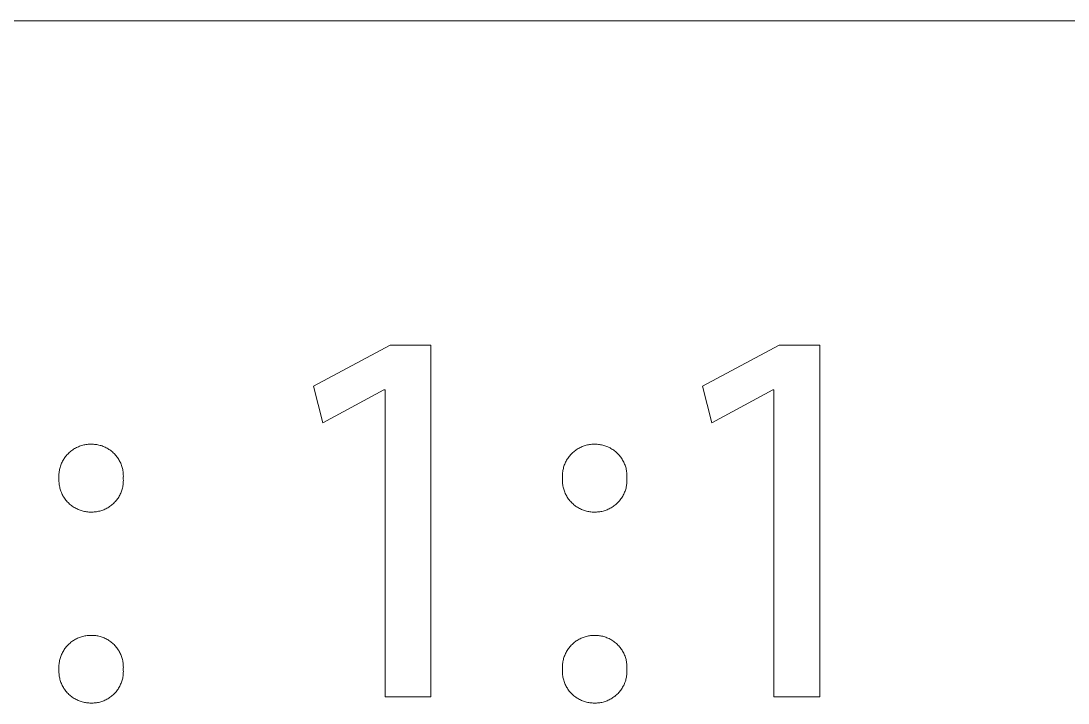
# Model space of a CAD drawing. Header units: millimetres. Extents: x 2840 to 6121, y 744 to 3036.
# Drawn here: x 5920.9 to 5984.4, y 886.1 to 927.5 of the extents above; entities that cross this region are included whole.
import ezdxf

# ---------------------------------------------------------------- set-up
doc = ezdxf.new("R2010")
doc.units = ezdxf.units.MM
doc.header["$MEASUREMENT"] = 0
doc.layers.add('Domyślny', color=7, linetype='Continuous', true_color=0x000000)

msp = doc.modelspace()

# ---------------------------------------------------------------- linework, layer by layer
at = {"layer": 'Domyślny', "color": 18, "lineweight": 15, "true_color": 0x000000}
for p, q in [((4880.999, 927.471), (6120.943, 927.471)), ((5938.635, 905.294), (5943.29, 907.785)), ((5943.29, 907.785), (5945.759, 907.785)), ((5945.759, 907.785), (5945.759, 886.436)), ((5962.238, 905.294), (5966.892, 907.785)), ((5966.892, 907.785), (5969.361, 907.785)), ((5969.361, 907.785), (5969.361, 886.436)), ((5939.193, 903.076), (5938.635, 905.294)), ((5942.907, 905.086), (5939.193, 903.076)), ((5942.973, 905.086), (5942.907, 905.086)), ((5942.973, 886.436), (5942.973, 905.086)), ((5962.795, 903.076), (5962.238, 905.294)), ((5966.51, 905.086), (5962.795, 903.076)), ((5966.575, 905.086), (5966.51, 905.086)), ((5966.575, 886.436), (5966.575, 905.086)), ((5924.197, 901.542), (5924.256, 901.573)), ((5924.256, 901.573), (5924.316, 901.602)), ((5924.316, 901.602), (5924.377, 901.629)), ((5924.377, 901.629), (5924.439, 901.654)), ((5924.439, 901.654), (5924.502, 901.676)), ((5924.502, 901.676), (5924.565, 901.697)), ((5924.565, 901.697), (5924.63, 901.715)), ((5924.63, 901.715), (5924.694, 901.731)), ((5924.694, 901.731), (5924.76, 901.744)), ((5924.76, 901.744), (5924.826, 901.756)), ((5924.826, 901.756), (5924.892, 901.765)), ((5924.892, 901.765), (5924.958, 901.772)), ((5924.958, 901.772), (5925.025, 901.777)), ((5925.025, 901.777), (5925.091, 901.779)), ((5925.091, 901.779), (5925.158, 901.779)), ((5925.158, 901.779), (5925.224, 901.778)), ((5925.224, 901.778), (5925.29, 901.775)), ((5925.29, 901.775), (5925.356, 901.77)), ((5925.356, 901.77), (5925.422, 901.763)), ((5925.422, 901.763), (5925.488, 901.753)), ((5925.488, 901.753), (5925.553, 901.741)), ((5925.553, 901.741), (5925.618, 901.727)), ((5925.618, 901.727), (5925.682, 901.71)), ((5925.682, 901.71), (5925.745, 901.692)), ((5925.745, 901.692), (5925.808, 901.671)), ((5925.808, 901.671), (5925.87, 901.648)), ((5925.87, 901.648), (5925.931, 901.623)), ((5925.931, 901.623), (5925.992, 901.596)), ((5925.992, 901.596), (5926.051, 901.567)), ((5926.051, 901.567), (5926.11, 901.535)), ((5954.752, 901.545), (5954.811, 901.576)), ((5954.811, 901.576), (5954.871, 901.605)), ((5954.871, 901.605), (5954.933, 901.632)), ((5954.933, 901.632), (5954.995, 901.656)), ((5954.995, 901.656), (5955.058, 901.678)), ((5955.058, 901.678), (5955.122, 901.699)), ((5955.122, 901.699), (5955.187, 901.717)), ((5955.187, 901.717), (5955.252, 901.732)), ((5955.252, 901.732), (5955.317, 901.746)), ((5955.317, 901.746), (5955.383, 901.757)), ((5955.383, 901.757), (5955.45, 901.766)), ((5955.45, 901.766), (5955.516, 901.773)), ((5955.516, 901.773), (5955.583, 901.777)), ((5955.583, 901.777), (5955.65, 901.779)), ((5955.65, 901.779), (5955.717, 901.779)), ((5955.717, 901.779), (5955.784, 901.778)), ((5955.784, 901.778), (5955.852, 901.774)), ((5955.852, 901.774), (5955.919, 901.768)), ((5955.919, 901.768), (5955.986, 901.76)), ((5955.986, 901.76), (5956.053, 901.75)), ((5956.053, 901.75), (5956.119, 901.737)), ((5956.119, 901.737), (5956.185, 901.722)), ((5956.185, 901.722), (5956.25, 901.704)), ((5956.25, 901.704), (5956.314, 901.685)), ((5956.314, 901.685), (5956.378, 901.663)), ((5956.378, 901.663), (5956.441, 901.639)), ((5956.441, 901.639), (5956.503, 901.612)), ((5956.503, 901.612), (5956.565, 901.584)), ((5956.565, 901.584), (5956.625, 901.553)), ((5923.514, 900.917), (5923.552, 900.972)), ((5923.552, 900.972), (5923.591, 901.026)), ((5923.591, 901.026), (5923.633, 901.078)), ((5923.633, 901.078), (5923.677, 901.129)), ((5923.677, 901.129), (5923.722, 901.178)), ((5923.722, 901.178), (5923.769, 901.225)), ((5923.769, 901.225), (5923.817, 901.271)), ((5923.817, 901.271), (5923.867, 901.315)), ((5923.867, 901.315), (5923.919, 901.358)), ((5923.919, 901.358), (5923.972, 901.399)), ((5923.972, 901.399), (5924.026, 901.437)), ((5924.026, 901.437), (5924.082, 901.474)), ((5924.082, 901.474), (5924.139, 901.509)), ((5924.139, 901.509), (5924.197, 901.542)), ((5926.11, 901.535), (5926.167, 901.502)), ((5926.167, 901.502), (5926.223, 901.467)), ((5926.223, 901.467), (5926.278, 901.43)), ((5926.278, 901.43), (5926.331, 901.391)), ((5926.331, 901.391), (5926.383, 901.35)), ((5926.383, 901.35), (5926.434, 901.308)), ((5926.434, 901.308), (5926.483, 901.263)), ((5926.483, 901.263), (5926.531, 901.217)), ((5926.531, 901.217), (5926.577, 901.17)), ((5926.577, 901.17), (5926.622, 901.121)), ((5926.622, 901.121), (5926.664, 901.07)), ((5926.664, 901.07), (5926.705, 901.018)), ((5926.705, 901.018), (5926.744, 900.965)), ((5926.744, 900.965), (5926.782, 900.91)), ((5954.028, 900.864), (5954.065, 900.921)), ((5954.065, 900.921), (5954.103, 900.975)), ((5954.103, 900.975), (5954.143, 901.029)), ((5954.143, 901.029), (5954.185, 901.081)), ((5954.185, 901.081), (5954.229, 901.132)), ((5954.229, 901.132), (5954.274, 901.181)), ((5954.274, 901.181), (5954.321, 901.229)), ((5954.321, 901.229), (5954.37, 901.275)), ((5954.37, 901.275), (5954.421, 901.319)), ((5954.421, 901.319), (5954.472, 901.361)), ((5954.472, 901.361), (5954.526, 901.402)), ((5954.526, 901.402), (5954.58, 901.441)), ((5954.58, 901.441), (5954.636, 901.477)), ((5954.636, 901.477), (5954.693, 901.512)), ((5954.693, 901.512), (5954.752, 901.545)), ((5956.625, 901.553), (5956.684, 901.521)), ((5956.684, 901.521), (5956.742, 901.486)), ((5956.742, 901.486), (5956.798, 901.449)), ((5956.798, 901.449), (5956.854, 901.411)), ((5956.854, 901.411), (5956.908, 901.37)), ((5956.908, 901.37), (5956.96, 901.328)), ((5956.96, 901.328), (5957.011, 901.284)), ((5957.011, 901.284), (5957.061, 901.238)), ((5957.061, 901.238), (5957.108, 901.19)), ((5957.108, 901.19), (5957.155, 901.141)), ((5957.155, 901.141), (5957.199, 901.09)), ((5957.199, 901.09), (5957.242, 901.038)), ((5957.242, 901.038), (5957.282, 900.984)), ((5957.282, 900.984), (5957.321, 900.929)), ((5957.321, 900.929), (5957.358, 900.872)), ((5923.23, 900.245), (5923.245, 900.31)), ((5923.245, 900.31), (5923.262, 900.374)), ((5923.262, 900.374), (5923.282, 900.438)), ((5923.282, 900.438), (5923.303, 900.501)), ((5923.303, 900.501), (5923.327, 900.564)), ((5923.327, 900.564), (5923.353, 900.625)), ((5923.353, 900.625), (5923.381, 900.686)), ((5923.381, 900.686), (5923.411, 900.745)), ((5923.411, 900.745), (5923.443, 900.804)), ((5923.443, 900.804), (5923.477, 900.861)), ((5923.477, 900.861), (5923.514, 900.917)), ((5926.782, 900.91), (5926.817, 900.854)), ((5926.817, 900.854), (5926.85, 900.797)), ((5926.85, 900.797), (5926.882, 900.739)), ((5926.882, 900.739), (5926.911, 900.679)), ((5926.911, 900.679), (5926.939, 900.619)), ((5926.939, 900.619), (5926.964, 900.558)), ((5926.964, 900.558), (5926.987, 900.496)), ((5926.987, 900.496), (5927.008, 900.433)), ((5927.008, 900.433), (5927.027, 900.369)), ((5927.027, 900.369), (5927.043, 900.305)), ((5927.043, 900.305), (5927.058, 900.241)), ((5953.779, 900.246), (5953.794, 900.312)), ((5953.794, 900.312), (5953.811, 900.376)), ((5953.811, 900.376), (5953.831, 900.44)), ((5953.831, 900.44), (5953.853, 900.504)), ((5953.853, 900.504), (5953.877, 900.566)), ((5953.877, 900.566), (5953.903, 900.628)), ((5953.903, 900.628), (5953.931, 900.689)), ((5953.931, 900.689), (5953.962, 900.748)), ((5953.962, 900.748), (5953.994, 900.807)), ((5953.994, 900.807), (5954.028, 900.864)), ((5957.358, 900.872), (5957.393, 900.815)), ((5957.393, 900.815), (5957.426, 900.756)), ((5957.426, 900.756), (5957.457, 900.696)), ((5957.457, 900.696), (5957.485, 900.635)), ((5957.485, 900.635), (5957.512, 900.572)), ((5957.512, 900.572), (5957.536, 900.51)), ((5957.536, 900.51), (5957.558, 900.446)), ((5957.558, 900.446), (5957.578, 900.381)), ((5957.578, 900.381), (5957.596, 900.316)), ((5957.596, 900.316), (5957.611, 900.251)), ((5923.187, 899.847), (5923.189, 899.914)), ((5923.188, 899.781), (5923.187, 899.847)), ((5923.191, 899.714), (5923.188, 899.781)), ((5923.189, 899.914), (5923.192, 899.981)), ((5923.189, 899.646), (5923.191, 899.714)), ((5923.192, 899.981), (5923.198, 900.047)), ((5923.198, 900.047), (5923.206, 900.113)), ((5923.206, 900.113), (5923.217, 900.179)), ((5923.217, 900.179), (5923.23, 900.245)), ((5927.058, 900.241), (5927.07, 900.176)), ((5927.07, 900.176), (5927.08, 900.11)), ((5927.08, 900.11), (5927.088, 900.045)), ((5927.088, 900.045), (5927.093, 899.979)), ((5927.096, 899.78), (5927.092, 899.714)), ((5927.092, 899.714), (5927.096, 899.647)), ((5927.093, 899.979), (5927.096, 899.912)), ((5927.096, 899.912), (5927.097, 899.846)), ((5927.097, 899.846), (5927.096, 899.78)), ((5953.735, 899.848), (5953.737, 899.915)), ((5953.736, 899.781), (5953.735, 899.848)), ((5953.739, 899.714), (5953.736, 899.781)), ((5953.736, 899.647), (5953.739, 899.714)), ((5953.737, 899.915), (5953.741, 899.982)), ((5953.741, 899.982), (5953.747, 900.048)), ((5953.747, 900.048), (5953.755, 900.115)), ((5953.755, 900.115), (5953.766, 900.181)), ((5953.766, 900.181), (5953.779, 900.246)), ((5957.611, 900.251), (5957.624, 900.184)), ((5957.624, 900.184), (5957.635, 900.118)), ((5957.635, 900.118), (5957.644, 900.051)), ((5957.644, 900.051), (5957.65, 899.984)), ((5957.65, 899.984), (5957.654, 899.916)), ((5957.654, 899.781), (5957.651, 899.714)), ((5957.651, 899.714), (5957.654, 899.647)), ((5957.654, 899.916), (5957.655, 899.849)), ((5957.655, 899.849), (5957.654, 899.781)), ((5923.188, 899.579), (5923.189, 899.646)), ((5923.19, 899.512), (5923.188, 899.579)), ((5923.194, 899.444), (5923.19, 899.512)), ((5923.2, 899.377), (5923.194, 899.444)), ((5923.209, 899.31), (5923.2, 899.377)), ((5923.22, 899.244), (5923.209, 899.31)), ((5923.234, 899.177), (5923.22, 899.244)), ((5923.249, 899.112), (5923.234, 899.177)), ((5923.267, 899.047), (5923.249, 899.112)), ((5923.288, 898.982), (5923.267, 899.047)), ((5927.026, 899.055), (5927.007, 898.991)), ((5927.043, 899.119), (5927.026, 899.055)), ((5927.057, 899.184), (5927.043, 899.119)), ((5927.07, 899.25), (5927.057, 899.184)), ((5927.08, 899.315), (5927.07, 899.25)), ((5927.088, 899.382), (5927.08, 899.315)), ((5927.093, 899.448), (5927.088, 899.382)), ((5927.096, 899.514), (5927.093, 899.448)), ((5927.096, 899.647), (5927.097, 899.581)), ((5927.097, 899.581), (5927.096, 899.514)), ((5953.736, 899.579), (5953.736, 899.647)), ((5953.737, 899.512), (5953.736, 899.579)), ((5953.741, 899.445), (5953.737, 899.512)), ((5953.748, 899.378), (5953.741, 899.445)), ((5953.756, 899.311), (5953.748, 899.378)), ((5953.767, 899.245), (5953.756, 899.311)), ((5953.781, 899.179), (5953.767, 899.245)), ((5953.796, 899.114), (5953.781, 899.179)), ((5953.814, 899.049), (5953.796, 899.114)), ((5953.834, 898.985), (5953.814, 899.049)), ((5957.579, 899.053), (5957.559, 898.989)), ((5957.596, 899.117), (5957.579, 899.053)), ((5957.611, 899.182), (5957.596, 899.117)), ((5957.624, 899.248), (5957.611, 899.182)), ((5957.635, 899.314), (5957.624, 899.248)), ((5957.643, 899.38), (5957.635, 899.314)), ((5957.65, 899.447), (5957.643, 899.38)), ((5957.653, 899.514), (5957.65, 899.447)), ((5957.655, 899.58), (5957.653, 899.514)), ((5957.654, 899.647), (5957.655, 899.58)), ((5923.31, 898.919), (5923.288, 898.982)), ((5923.335, 898.856), (5923.31, 898.919)), ((5923.362, 898.794), (5923.335, 898.856)), ((5923.391, 898.733), (5923.362, 898.794)), ((5923.422, 898.673), (5923.391, 898.733)), ((5923.455, 898.615), (5923.422, 898.673)), ((5923.49, 898.557), (5923.455, 898.615)), ((5923.527, 898.501), (5923.49, 898.557)), ((5923.566, 898.446), (5923.527, 898.501)), ((5923.607, 898.392), (5923.566, 898.446)), ((5923.65, 898.34), (5923.607, 898.392)), ((5926.699, 898.405), (5926.658, 898.353)), ((5926.739, 898.458), (5926.699, 898.405)), ((5926.777, 898.513), (5926.739, 898.458)), ((5926.813, 898.569), (5926.777, 898.513)), ((5926.847, 898.626), (5926.813, 898.569)), ((5926.879, 898.685), (5926.847, 898.626)), ((5926.909, 898.744), (5926.879, 898.685)), ((5926.936, 898.805), (5926.909, 898.744)), ((5926.962, 898.866), (5926.936, 898.805)), ((5926.985, 898.928), (5926.962, 898.866)), ((5927.007, 898.991), (5926.985, 898.928)), ((5953.856, 898.921), (5953.834, 898.985)), ((5953.881, 898.858), (5953.856, 898.921)), ((5953.907, 898.797), (5953.881, 898.858)), ((5953.936, 898.736), (5953.907, 898.797)), ((5953.967, 898.676), (5953.936, 898.736)), ((5954, 898.617), (5953.967, 898.676)), ((5954.035, 898.56), (5954, 898.617)), ((5954.072, 898.504), (5954.035, 898.56)), ((5954.111, 898.449), (5954.072, 898.504)), ((5954.152, 898.395), (5954.111, 898.449)), ((5954.194, 898.343), (5954.152, 898.395)), ((5957.246, 898.402), (5957.204, 898.35)), ((5957.287, 898.455), (5957.246, 898.402)), ((5957.325, 898.51), (5957.287, 898.455)), ((5957.361, 898.566), (5957.325, 898.51)), ((5957.396, 898.624), (5957.361, 898.566)), ((5957.428, 898.682), (5957.396, 898.624)), ((5957.459, 898.741), (5957.428, 898.682)), ((5957.487, 898.802), (5957.459, 898.741)), ((5957.513, 898.864), (5957.487, 898.802)), ((5957.537, 898.926), (5957.513, 898.864)), ((5957.559, 898.989), (5957.537, 898.926)), ((5923.695, 898.289), (5923.65, 898.34)), ((5923.741, 898.24), (5923.695, 898.289)), ((5923.789, 898.193), (5923.741, 898.24)), ((5923.839, 898.147), (5923.789, 898.193)), ((5923.89, 898.103), (5923.839, 898.147)), ((5923.943, 898.061), (5923.89, 898.103)), ((5923.997, 898.021), (5923.943, 898.061)), ((5924.053, 897.983), (5923.997, 898.021)), ((5924.11, 897.947), (5924.053, 897.983)), ((5924.168, 897.912), (5924.11, 897.947)), ((5924.227, 897.88), (5924.168, 897.912)), ((5924.287, 897.85), (5924.227, 897.88)), ((5924.349, 897.822), (5924.287, 897.85)), ((5924.411, 897.796), (5924.349, 897.822)), ((5924.474, 897.772), (5924.411, 897.796)), ((5924.538, 897.75), (5924.474, 897.772)), ((5924.603, 897.731), (5924.538, 897.75)), ((5925.791, 897.758), (5925.728, 897.738)), ((5925.854, 897.78), (5925.791, 897.758)), ((5925.916, 897.805), (5925.854, 897.78)), ((5925.977, 897.831), (5925.916, 897.805)), ((5926.037, 897.86), (5925.977, 897.831)), ((5926.096, 897.891), (5926.037, 897.86)), ((5926.154, 897.923), (5926.096, 897.891)), ((5926.211, 897.958), (5926.154, 897.923)), ((5926.266, 897.995), (5926.211, 897.958)), ((5926.32, 898.033), (5926.266, 897.995)), ((5926.373, 898.074), (5926.32, 898.033)), ((5926.425, 898.116), (5926.373, 898.074)), ((5926.475, 898.16), (5926.425, 898.116)), ((5926.523, 898.206), (5926.475, 898.16)), ((5926.57, 898.253), (5926.523, 898.206)), ((5926.615, 898.302), (5926.57, 898.253)), ((5926.658, 898.353), (5926.615, 898.302)), ((5954.239, 898.293), (5954.194, 898.343)), ((5954.285, 898.244), (5954.239, 898.293)), ((5954.332, 898.196), (5954.285, 898.244)), ((5954.382, 898.151), (5954.332, 898.196)), ((5954.433, 898.107), (5954.382, 898.151)), ((5954.485, 898.065), (5954.433, 898.107)), ((5954.539, 898.024), (5954.485, 898.065)), ((5954.594, 897.986), (5954.539, 898.024)), ((5954.651, 897.95), (5954.594, 897.986)), ((5954.709, 897.915), (5954.651, 897.95)), ((5954.768, 897.883), (5954.709, 897.915)), ((5954.828, 897.853), (5954.768, 897.883)), ((5954.889, 897.824), (5954.828, 897.853)), ((5954.951, 897.798), (5954.889, 897.824)), ((5955.014, 897.774), (5954.951, 897.798)), ((5955.077, 897.753), (5955.014, 897.774)), ((5955.142, 897.733), (5955.077, 897.753)), ((5956.331, 897.757), (5956.267, 897.737)), ((5956.394, 897.779), (5956.331, 897.757)), ((5956.456, 897.803), (5956.394, 897.779)), ((5956.518, 897.83), (5956.456, 897.803)), ((5956.578, 897.858), (5956.518, 897.83)), ((5956.638, 897.889), (5956.578, 897.858)), ((5956.696, 897.921), (5956.638, 897.889)), ((5956.753, 897.956), (5956.696, 897.921)), ((5956.809, 897.993), (5956.753, 897.956)), ((5956.864, 898.031), (5956.809, 897.993)), ((5956.917, 898.072), (5956.864, 898.031)), ((5956.969, 898.114), (5956.917, 898.072)), ((5957.019, 898.158), (5956.969, 898.114)), ((5957.068, 898.203), (5957.019, 898.158)), ((5957.115, 898.251), (5957.068, 898.203)), ((5957.161, 898.3), (5957.115, 898.251)), ((5957.204, 898.35), (5957.161, 898.3)), ((5924.668, 897.714), (5924.603, 897.731)), ((5924.734, 897.699), (5924.668, 897.714)), ((5924.8, 897.687), (5924.734, 897.699)), ((5924.867, 897.677), (5924.8, 897.687)), ((5924.934, 897.669), (5924.867, 897.677)), ((5925.001, 897.664), (5924.934, 897.669)), ((5925.069, 897.661), (5925.001, 897.664)), ((5925.136, 897.66), (5925.069, 897.661)), ((5925.203, 897.659), (5925.136, 897.66)), ((5925.269, 897.661), (5925.203, 897.659)), ((5925.336, 897.665), (5925.269, 897.661)), ((5925.402, 897.672), (5925.336, 897.665)), ((5925.468, 897.68), (5925.402, 897.672)), ((5925.534, 897.691), (5925.468, 897.68)), ((5925.599, 897.705), (5925.534, 897.691)), ((5925.664, 897.72), (5925.599, 897.705)), ((5925.728, 897.738), (5925.664, 897.72)), ((5955.207, 897.716), (5955.142, 897.733)), ((5955.272, 897.701), (5955.207, 897.716)), ((5955.339, 897.688), (5955.272, 897.701)), ((5955.405, 897.678), (5955.339, 897.688)), ((5955.472, 897.67), (5955.405, 897.678)), ((5955.539, 897.664), (5955.472, 897.67)), ((5955.606, 897.661), (5955.539, 897.664)), ((5955.673, 897.66), (5955.606, 897.661)), ((5955.74, 897.659), (5955.673, 897.66)), ((5955.807, 897.661), (5955.74, 897.659)), ((5955.874, 897.665), (5955.807, 897.661)), ((5955.94, 897.671), (5955.874, 897.665)), ((5956.006, 897.68), (5955.94, 897.671)), ((5956.072, 897.691), (5956.006, 897.68)), ((5956.138, 897.704), (5956.072, 897.691)), ((5956.203, 897.719), (5956.138, 897.704)), ((5956.267, 897.737), (5956.203, 897.719)), ((5924.63, 890.111), (5924.694, 890.127)), ((5924.694, 890.127), (5924.76, 890.141)), ((5924.76, 890.141), (5924.826, 890.153)), ((5924.826, 890.153), (5924.892, 890.162)), ((5924.892, 890.162), (5924.958, 890.169)), ((5924.958, 890.169), (5925.025, 890.173)), ((5925.025, 890.173), (5925.091, 890.176)), ((5925.091, 890.176), (5925.158, 890.176)), ((5925.158, 890.176), (5925.224, 890.175)), ((5925.224, 890.175), (5925.29, 890.172)), ((5925.29, 890.172), (5925.356, 890.167)), ((5925.356, 890.167), (5925.422, 890.159)), ((5925.422, 890.159), (5925.488, 890.15)), ((5925.488, 890.15), (5925.553, 890.138)), ((5925.553, 890.138), (5925.618, 890.123)), ((5925.618, 890.123), (5925.682, 890.107)), ((5955.187, 890.113), (5955.252, 890.129)), ((5955.252, 890.129), (5955.317, 890.143)), ((5955.317, 890.143), (5955.383, 890.154)), ((5955.383, 890.154), (5955.45, 890.163)), ((5955.45, 890.163), (5955.516, 890.169)), ((5955.516, 890.169), (5955.583, 890.174)), ((5955.583, 890.174), (5955.65, 890.176)), ((5955.65, 890.176), (5955.717, 890.176)), ((5955.717, 890.176), (5955.784, 890.174)), ((5955.784, 890.174), (5955.852, 890.171)), ((5955.852, 890.171), (5955.919, 890.165)), ((5955.919, 890.165), (5955.986, 890.157)), ((5955.986, 890.157), (5956.053, 890.146)), ((5956.053, 890.146), (5956.119, 890.134)), ((5956.119, 890.134), (5956.185, 890.118)), ((5956.185, 890.118), (5956.25, 890.101)), ((5923.633, 889.475), (5923.677, 889.525)), ((5923.677, 889.525), (5923.722, 889.574)), ((5923.722, 889.574), (5923.769, 889.622)), ((5923.769, 889.622), (5923.817, 889.668)), ((5923.817, 889.668), (5923.867, 889.712)), ((5923.867, 889.712), (5923.919, 889.754)), ((5923.919, 889.754), (5923.972, 889.795)), ((5923.972, 889.795), (5924.026, 889.834)), ((5924.026, 889.834), (5924.082, 889.871)), ((5924.082, 889.871), (5924.139, 889.906)), ((5924.139, 889.906), (5924.197, 889.939)), ((5924.197, 889.939), (5924.256, 889.97)), ((5924.256, 889.97), (5924.316, 889.999)), ((5924.316, 889.999), (5924.377, 890.026)), ((5924.377, 890.026), (5924.439, 890.05)), ((5924.439, 890.05), (5924.502, 890.073)), ((5924.502, 890.073), (5924.565, 890.093)), ((5924.565, 890.093), (5924.63, 890.111)), ((5925.682, 890.107), (5925.745, 890.088)), ((5925.745, 890.088), (5925.808, 890.068)), ((5925.808, 890.068), (5925.87, 890.045)), ((5925.87, 890.045), (5925.931, 890.02)), ((5925.931, 890.02), (5925.992, 889.992)), ((5925.992, 889.992), (5926.051, 889.963)), ((5926.051, 889.963), (5926.11, 889.932)), ((5926.11, 889.932), (5926.167, 889.899)), ((5926.167, 889.899), (5926.223, 889.863)), ((5926.223, 889.863), (5926.278, 889.826)), ((5926.278, 889.826), (5926.331, 889.787)), ((5926.331, 889.787), (5926.383, 889.747)), ((5926.383, 889.747), (5926.434, 889.704)), ((5926.434, 889.704), (5926.483, 889.66)), ((5926.483, 889.66), (5926.531, 889.614)), ((5926.531, 889.614), (5926.577, 889.566)), ((5926.577, 889.566), (5926.622, 889.517)), ((5926.622, 889.517), (5926.664, 889.467)), ((5954.185, 889.478), (5954.229, 889.529)), ((5954.229, 889.529), (5954.274, 889.578)), ((5954.274, 889.578), (5954.321, 889.625)), ((5954.321, 889.625), (5954.37, 889.671)), ((5954.37, 889.671), (5954.421, 889.715)), ((5954.421, 889.715), (5954.472, 889.758)), ((5954.472, 889.758), (5954.526, 889.798)), ((5954.526, 889.798), (5954.58, 889.837)), ((5954.58, 889.837), (5954.636, 889.874)), ((5954.636, 889.874), (5954.693, 889.909)), ((5954.693, 889.909), (5954.752, 889.942)), ((5954.752, 889.942), (5954.811, 889.973)), ((5954.811, 889.973), (5954.871, 890.001)), ((5954.871, 890.001), (5954.933, 890.028)), ((5954.933, 890.028), (5954.995, 890.053)), ((5954.995, 890.053), (5955.058, 890.075)), ((5955.058, 890.075), (5955.122, 890.095)), ((5955.122, 890.095), (5955.187, 890.113)), ((5956.25, 890.101), (5956.314, 890.081)), ((5956.314, 890.081), (5956.378, 890.059)), ((5956.378, 890.059), (5956.441, 890.035)), ((5956.441, 890.035), (5956.503, 890.009)), ((5956.503, 890.009), (5956.565, 889.981)), ((5956.565, 889.981), (5956.625, 889.95)), ((5956.625, 889.95), (5956.684, 889.917)), ((5956.684, 889.917), (5956.742, 889.883)), ((5956.742, 889.883), (5956.798, 889.846)), ((5956.798, 889.846), (5956.854, 889.807)), ((5956.854, 889.807), (5956.908, 889.767)), ((5956.908, 889.767), (5956.96, 889.725)), ((5956.96, 889.725), (5957.011, 889.68)), ((5957.011, 889.68), (5957.061, 889.634)), ((5957.061, 889.634), (5957.108, 889.587)), ((5957.108, 889.587), (5957.155, 889.538)), ((5957.155, 889.538), (5957.199, 889.487)), ((5957.199, 889.487), (5957.242, 889.434)), ((5923.282, 888.835), (5923.303, 888.898)), ((5923.303, 888.898), (5923.327, 888.96)), ((5923.327, 888.96), (5923.353, 889.022)), ((5923.353, 889.022), (5923.381, 889.083)), ((5923.381, 889.083), (5923.411, 889.142)), ((5923.411, 889.142), (5923.443, 889.201)), ((5923.443, 889.201), (5923.477, 889.258)), ((5923.477, 889.258), (5923.514, 889.314)), ((5923.514, 889.314), (5923.552, 889.369)), ((5923.552, 889.369), (5923.591, 889.422)), ((5923.591, 889.422), (5923.633, 889.475)), ((5926.664, 889.467), (5926.705, 889.415)), ((5926.705, 889.415), (5926.744, 889.361)), ((5926.744, 889.361), (5926.782, 889.307)), ((5926.782, 889.307), (5926.817, 889.251)), ((5926.817, 889.251), (5926.85, 889.193)), ((5926.85, 889.193), (5926.882, 889.135)), ((5926.882, 889.135), (5926.911, 889.076)), ((5926.911, 889.076), (5926.939, 889.016)), ((5926.939, 889.016), (5926.964, 888.954)), ((5926.964, 888.954), (5926.987, 888.892)), ((5926.987, 888.892), (5927.008, 888.83)), ((5953.831, 888.837), (5953.853, 888.9)), ((5953.853, 888.9), (5953.877, 888.963)), ((5953.877, 888.963), (5953.903, 889.024)), ((5953.903, 889.024), (5953.931, 889.085)), ((5953.931, 889.085), (5953.962, 889.145)), ((5953.962, 889.145), (5953.994, 889.203)), ((5953.994, 889.203), (5954.028, 889.261)), ((5954.028, 889.261), (5954.065, 889.317)), ((5954.065, 889.317), (5954.103, 889.372)), ((5954.103, 889.372), (5954.143, 889.426)), ((5954.143, 889.426), (5954.185, 889.478)), ((5957.242, 889.434), (5957.282, 889.381)), ((5957.282, 889.381), (5957.321, 889.325)), ((5957.321, 889.325), (5957.358, 889.269)), ((5957.358, 889.269), (5957.393, 889.211)), ((5957.393, 889.211), (5957.426, 889.152)), ((5957.426, 889.152), (5957.457, 889.092)), ((5957.457, 889.092), (5957.485, 889.031)), ((5957.485, 889.031), (5957.512, 888.969)), ((5957.512, 888.969), (5957.536, 888.906)), ((5957.536, 888.906), (5957.558, 888.842)), ((5923.187, 888.244), (5923.189, 888.311)), ((5923.188, 888.177), (5923.187, 888.244)), ((5923.189, 888.311), (5923.192, 888.377)), ((5923.192, 888.377), (5923.198, 888.444)), ((5923.198, 888.444), (5923.206, 888.51)), ((5923.206, 888.51), (5923.217, 888.576)), ((5923.217, 888.576), (5923.23, 888.642)), ((5923.23, 888.642), (5923.245, 888.707)), ((5923.245, 888.707), (5923.262, 888.771)), ((5923.262, 888.771), (5923.282, 888.835)), ((5927.008, 888.83), (5927.027, 888.766)), ((5927.027, 888.766), (5927.043, 888.702)), ((5927.043, 888.702), (5927.058, 888.637)), ((5927.058, 888.637), (5927.07, 888.572)), ((5927.07, 888.572), (5927.08, 888.507)), ((5927.08, 888.507), (5927.088, 888.441)), ((5927.088, 888.441), (5927.093, 888.375)), ((5927.093, 888.375), (5927.096, 888.309)), ((5927.096, 888.309), (5927.097, 888.243)), ((5927.097, 888.243), (5927.096, 888.177)), ((5953.735, 888.244), (5953.737, 888.311)), ((5953.736, 888.177), (5953.735, 888.244)), ((5953.737, 888.311), (5953.741, 888.378)), ((5953.741, 888.378), (5953.747, 888.445)), ((5953.747, 888.445), (5953.755, 888.511)), ((5953.755, 888.511), (5953.766, 888.577)), ((5953.766, 888.577), (5953.779, 888.643)), ((5953.779, 888.643), (5953.794, 888.708)), ((5953.794, 888.708), (5953.811, 888.773)), ((5953.811, 888.773), (5953.831, 888.837)), ((5957.558, 888.842), (5957.578, 888.778)), ((5957.578, 888.778), (5957.596, 888.713)), ((5957.596, 888.713), (5957.611, 888.647)), ((5957.611, 888.647), (5957.624, 888.581)), ((5957.624, 888.581), (5957.635, 888.514)), ((5957.635, 888.514), (5957.644, 888.447)), ((5957.644, 888.447), (5957.65, 888.38)), ((5957.65, 888.38), (5957.654, 888.313)), ((5957.654, 888.313), (5957.655, 888.245)), ((5957.655, 888.245), (5957.654, 888.178)), ((5923.191, 888.111), (5923.188, 888.177)), ((5923.188, 887.976), (5923.189, 888.043)), ((5923.19, 887.909), (5923.188, 887.976)), ((5923.189, 888.043), (5923.191, 888.111)), ((5923.195, 887.842), (5923.19, 887.909)), ((5923.201, 887.775), (5923.195, 887.842)), ((5923.21, 887.708), (5923.201, 887.775)), ((5923.222, 887.642), (5923.21, 887.708)), ((5923.235, 887.576), (5923.222, 887.642)), ((5927.056, 887.583), (5927.041, 887.518)), ((5927.068, 887.648), (5927.056, 887.583)), ((5927.078, 887.713), (5927.068, 887.648)), ((5927.086, 887.779), (5927.078, 887.713)), ((5927.092, 887.845), (5927.086, 887.779)), ((5927.096, 888.177), (5927.092, 888.111)), ((5927.092, 888.111), (5927.096, 888.044)), ((5927.096, 887.912), (5927.092, 887.845)), ((5927.096, 888.044), (5927.097, 887.978)), ((5927.097, 887.978), (5927.096, 887.912)), ((5953.739, 888.111), (5953.736, 888.177)), ((5953.736, 887.976), (5953.737, 888.044)), ((5953.738, 887.909), (5953.736, 887.976)), ((5953.737, 888.044), (5953.739, 888.111)), ((5953.742, 887.843), (5953.738, 887.909)), ((5953.749, 887.776), (5953.742, 887.843)), ((5953.758, 887.709), (5953.749, 887.776)), ((5953.769, 887.643), (5953.758, 887.709)), ((5953.782, 887.578), (5953.769, 887.643)), ((5953.798, 887.512), (5953.782, 887.578)), ((5957.61, 887.581), (5957.594, 887.516)), ((5957.623, 887.646), (5957.61, 887.581)), ((5957.634, 887.712), (5957.623, 887.646)), ((5957.642, 887.778), (5957.634, 887.712)), ((5957.649, 887.844), (5957.642, 887.778)), ((5957.653, 887.911), (5957.649, 887.844)), ((5957.654, 888.178), (5957.651, 888.111)), ((5957.651, 888.111), (5957.654, 888.044)), ((5957.654, 887.977), (5957.653, 887.911)), ((5957.654, 888.044), (5957.654, 887.977)), ((5923.251, 887.511), (5923.235, 887.576)), ((5923.27, 887.446), (5923.251, 887.511)), ((5923.29, 887.382), (5923.27, 887.446)), ((5923.313, 887.318), (5923.29, 887.382)), ((5923.337, 887.256), (5923.313, 887.318)), ((5923.364, 887.194), (5923.337, 887.256)), ((5923.393, 887.134), (5923.364, 887.194)), ((5923.425, 887.074), (5923.393, 887.134)), ((5923.458, 887.016), (5923.425, 887.074)), ((5923.493, 886.958), (5923.458, 887.016)), ((5923.53, 886.902), (5923.493, 886.958)), ((5926.81, 886.97), (5926.774, 886.914)), ((5926.844, 887.027), (5926.81, 886.97)), ((5926.876, 887.085), (5926.844, 887.027)), ((5926.906, 887.144), (5926.876, 887.085)), ((5926.934, 887.205), (5926.906, 887.144)), ((5926.959, 887.266), (5926.934, 887.205)), ((5926.983, 887.328), (5926.959, 887.266)), ((5927.004, 887.39), (5926.983, 887.328)), ((5927.024, 887.454), (5927.004, 887.39)), ((5927.041, 887.518), (5927.024, 887.454)), ((5953.816, 887.448), (5953.798, 887.512)), ((5953.836, 887.384), (5953.816, 887.448)), ((5953.859, 887.321), (5953.836, 887.384)), ((5953.883, 887.258), (5953.859, 887.321)), ((5953.91, 887.197), (5953.883, 887.258)), ((5953.939, 887.136), (5953.91, 887.197)), ((5953.97, 887.077), (5953.939, 887.136)), ((5954.003, 887.018), (5953.97, 887.077)), ((5954.038, 886.961), (5954.003, 887.018)), ((5954.075, 886.905), (5954.038, 886.961)), ((5957.358, 886.967), (5957.322, 886.912)), ((5957.393, 887.024), (5957.358, 886.967)), ((5957.425, 887.083), (5957.393, 887.024)), ((5957.456, 887.142), (5957.425, 887.083)), ((5957.484, 887.202), (5957.456, 887.142)), ((5957.51, 887.263), (5957.484, 887.202)), ((5957.535, 887.325), (5957.51, 887.263)), ((5957.557, 887.388), (5957.535, 887.325)), ((5957.577, 887.452), (5957.557, 887.388)), ((5957.594, 887.516), (5957.577, 887.452)), ((5923.57, 886.848), (5923.53, 886.902)), ((5923.611, 886.794), (5923.57, 886.848)), ((5923.654, 886.742), (5923.611, 886.794)), ((5923.698, 886.692), (5923.654, 886.742)), ((5923.745, 886.643), (5923.698, 886.692)), ((5923.793, 886.596), (5923.745, 886.643)), ((5923.842, 886.551), (5923.793, 886.596)), ((5923.893, 886.507), (5923.842, 886.551)), ((5923.946, 886.465), (5923.893, 886.507)), ((5924, 886.426), (5923.946, 886.465)), ((5924.056, 886.387), (5924, 886.426)), ((5924.112, 886.351), (5924.056, 886.387)), ((5924.17, 886.317), (5924.112, 886.351)), ((5924.23, 886.285), (5924.17, 886.317)), ((5926.151, 886.328), (5926.093, 886.296)), ((5926.208, 886.363), (5926.151, 886.328)), ((5926.263, 886.399), (5926.208, 886.363)), ((5926.317, 886.438), (5926.263, 886.399)), ((5926.37, 886.478), (5926.317, 886.438)), ((5926.422, 886.52), (5926.37, 886.478)), ((5926.471, 886.563), (5926.422, 886.52)), ((5926.52, 886.609), (5926.471, 886.563)), ((5926.566, 886.656), (5926.52, 886.609)), ((5926.611, 886.705), (5926.566, 886.656)), ((5926.655, 886.755), (5926.611, 886.705)), ((5926.696, 886.807), (5926.655, 886.755)), ((5926.736, 886.86), (5926.696, 886.807)), ((5926.774, 886.914), (5926.736, 886.86)), ((5945.759, 886.436), (5942.973, 886.436)), ((5954.114, 886.851), (5954.075, 886.905)), ((5954.155, 886.797), (5954.114, 886.851)), ((5954.197, 886.746), (5954.155, 886.797)), ((5954.242, 886.695), (5954.197, 886.746)), ((5954.288, 886.647), (5954.242, 886.695)), ((5954.336, 886.6), (5954.288, 886.647)), ((5954.385, 886.554), (5954.336, 886.6)), ((5954.436, 886.511), (5954.385, 886.554)), ((5954.488, 886.469), (5954.436, 886.511)), ((5954.542, 886.429), (5954.488, 886.469)), ((5954.597, 886.391), (5954.542, 886.429)), ((5954.654, 886.354), (5954.597, 886.391)), ((5954.711, 886.32), (5954.654, 886.354)), ((5954.77, 886.288), (5954.711, 886.32)), ((5956.693, 886.326), (5956.635, 886.294)), ((5956.75, 886.361), (5956.693, 886.326)), ((5956.806, 886.397), (5956.75, 886.361)), ((5956.861, 886.435), (5956.806, 886.397)), ((5956.914, 886.475), (5956.861, 886.435)), ((5956.966, 886.517), (5956.914, 886.475)), ((5957.016, 886.561), (5956.966, 886.517)), ((5957.065, 886.607), (5957.016, 886.561)), ((5957.112, 886.654), (5957.065, 886.607)), ((5957.157, 886.702), (5957.112, 886.654)), ((5957.201, 886.752), (5957.157, 886.702)), ((5957.243, 886.804), (5957.201, 886.752)), ((5957.283, 886.857), (5957.243, 886.804)), ((5957.322, 886.912), (5957.283, 886.857)), ((5969.361, 886.436), (5966.575, 886.436)), ((5924.29, 886.255), (5924.23, 886.285)), ((5924.351, 886.227), (5924.29, 886.255)), ((5924.413, 886.202), (5924.351, 886.227)), ((5924.476, 886.178), (5924.413, 886.202)), ((5924.54, 886.157), (5924.476, 886.178)), ((5924.604, 886.138), (5924.54, 886.157)), ((5924.67, 886.121), (5924.604, 886.138)), ((5924.735, 886.106), (5924.67, 886.121)), ((5924.801, 886.094), (5924.735, 886.106)), ((5924.868, 886.084), (5924.801, 886.094)), ((5924.935, 886.076), (5924.868, 886.084)), ((5925.002, 886.071), (5924.935, 886.076)), ((5925.069, 886.068), (5925.002, 886.071)), ((5925.136, 886.067), (5925.069, 886.068)), ((5925.203, 886.067), (5925.136, 886.067)), ((5925.269, 886.068), (5925.203, 886.067)), ((5925.335, 886.073), (5925.269, 886.068)), ((5925.401, 886.079), (5925.335, 886.073)), ((5925.467, 886.087), (5925.401, 886.079)), ((5925.532, 886.098), (5925.467, 886.087)), ((5925.597, 886.111), (5925.532, 886.098)), ((5925.662, 886.127), (5925.597, 886.111)), ((5925.726, 886.144), (5925.662, 886.127)), ((5925.789, 886.164), (5925.726, 886.144)), ((5925.852, 886.186), (5925.789, 886.164)), ((5925.914, 886.211), (5925.852, 886.186)), ((5925.974, 886.237), (5925.914, 886.211)), ((5926.034, 886.265), (5925.974, 886.237)), ((5926.093, 886.296), (5926.034, 886.265)), ((5954.83, 886.258), (5954.77, 886.288)), ((5954.891, 886.23), (5954.83, 886.258)), ((5954.953, 886.204), (5954.891, 886.23)), ((5955.016, 886.18), (5954.953, 886.204)), ((5955.079, 886.159), (5955.016, 886.18)), ((5955.143, 886.14), (5955.079, 886.159)), ((5955.208, 886.123), (5955.143, 886.14)), ((5955.274, 886.108), (5955.208, 886.123)), ((5955.34, 886.095), (5955.274, 886.108)), ((5955.406, 886.085), (5955.34, 886.095)), ((5955.472, 886.077), (5955.406, 886.085)), ((5955.539, 886.072), (5955.472, 886.077)), ((5955.606, 886.068), (5955.539, 886.072)), ((5955.673, 886.067), (5955.606, 886.068)), ((5955.74, 886.067), (5955.673, 886.067)), ((5955.806, 886.068), (5955.74, 886.067)), ((5955.873, 886.072), (5955.806, 886.068)), ((5955.939, 886.078), (5955.873, 886.072)), ((5956.005, 886.087), (5955.939, 886.078)), ((5956.071, 886.098), (5956.005, 886.087)), ((5956.136, 886.111), (5956.071, 886.098)), ((5956.201, 886.126), (5956.136, 886.111)), ((5956.266, 886.143), (5956.201, 886.126)), ((5956.329, 886.163), (5956.266, 886.143)), ((5956.392, 886.185), (5956.329, 886.163)), ((5956.454, 886.209), (5956.392, 886.185)), ((5956.515, 886.235), (5956.454, 886.209)), ((5956.576, 886.264), (5956.515, 886.235)), ((5956.635, 886.294), (5956.576, 886.264))]:
    msp.add_line(p, q, dxfattribs=at)

doc.saveas('drawing.dxf')
